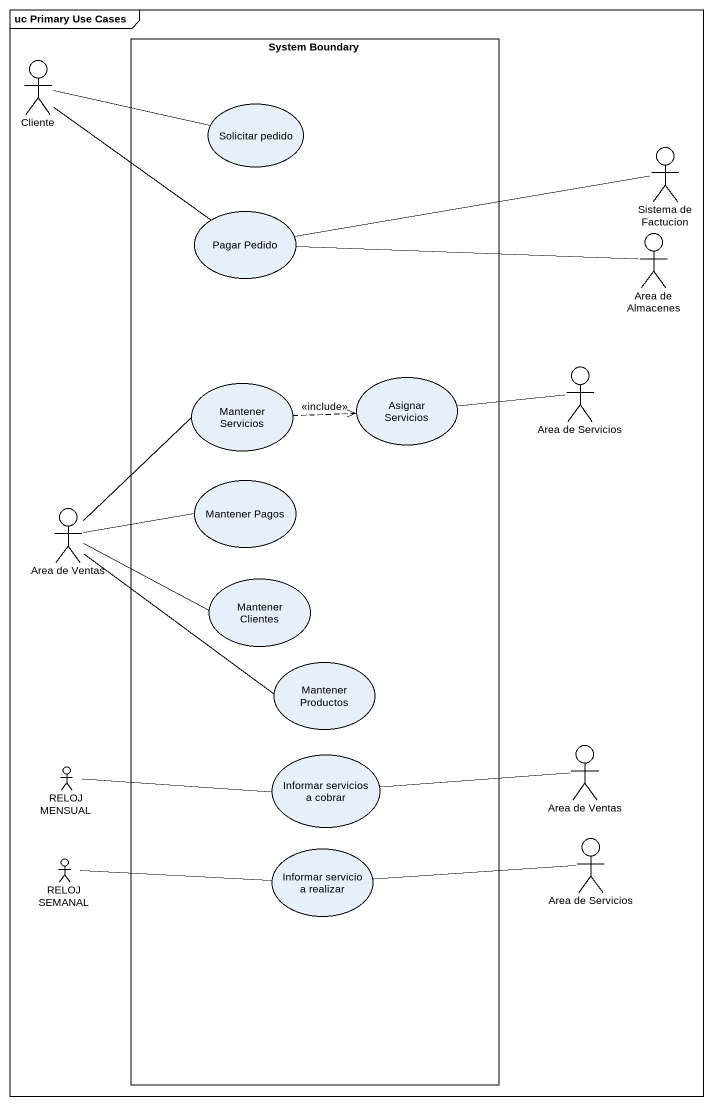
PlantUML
@startuml
mainframe uc Primary Use Cases
rectangle "System Boundary" as System_Boundary {
  usecase "Solicitar pedido" as Solicitar_pedido
  usecase "Pagar Pedido" as Pagar_Pedido
  usecase "Mantener Servicios" as Mantener_Servicios
  usecase "Asignar Servicios" as Asignar_Servicios
  usecase "Mantener Pagos" as Mantener_Pagos
  usecase "Mantener Clientes" as Mantener_Clientes
  usecase "Mantener Productos" as Mantener_Productos
  usecase "Informar servicios a cobrar" as Informar_servicios_a_cobrar
  usecase "Informar servicio a realizar" as Informar_servicio_a_realizar
}
actor Cliente
actor "Sistema de Factucion" as Sistema_de_Factucion
actor "Area de Almacenes" as Area_de_Almacenes
actor "Area de Servicios" as Area_de_Servicios
actor "Area de Ventas" as Area_de_Ventas
actor "Area de Ventas" as Area_de_Ventas_2
actor "RELOJ MENSUAL" as RELOJ_MENSUAL
actor "RELOJ SEMANAL" as RELOJ_SEMANAL
actor "Area de Servicios" as Area_de_Servicios_2
Cliente -right- Solicitar_pedido
Cliente -- Pagar_Pedido
Sistema_de_Factucion -left- Pagar_Pedido
Area_de_Almacenes -left- Pagar_Pedido
Mantener_Servicios .right.> Asignar_Servicios : <<include>>
Area_de_Servicios -left- Asignar_Servicios
Area_de_Ventas -up- Mantener_Servicios
Area_de_Ventas -right- Mantener_Pagos
Area_de_Ventas -right- Mantener_Clientes
Area_de_Ventas -right- Mantener_Productos
Area_de_Ventas_2 -left- Informar_servicios_a_cobrar
RELOJ_MENSUAL -right- Informar_servicios_a_cobrar
RELOJ_SEMANAL -right- Informar_servicio_a_realizar
Area_de_Servicios_2 -left- Informar_servicio_a_realizar
@enduml
